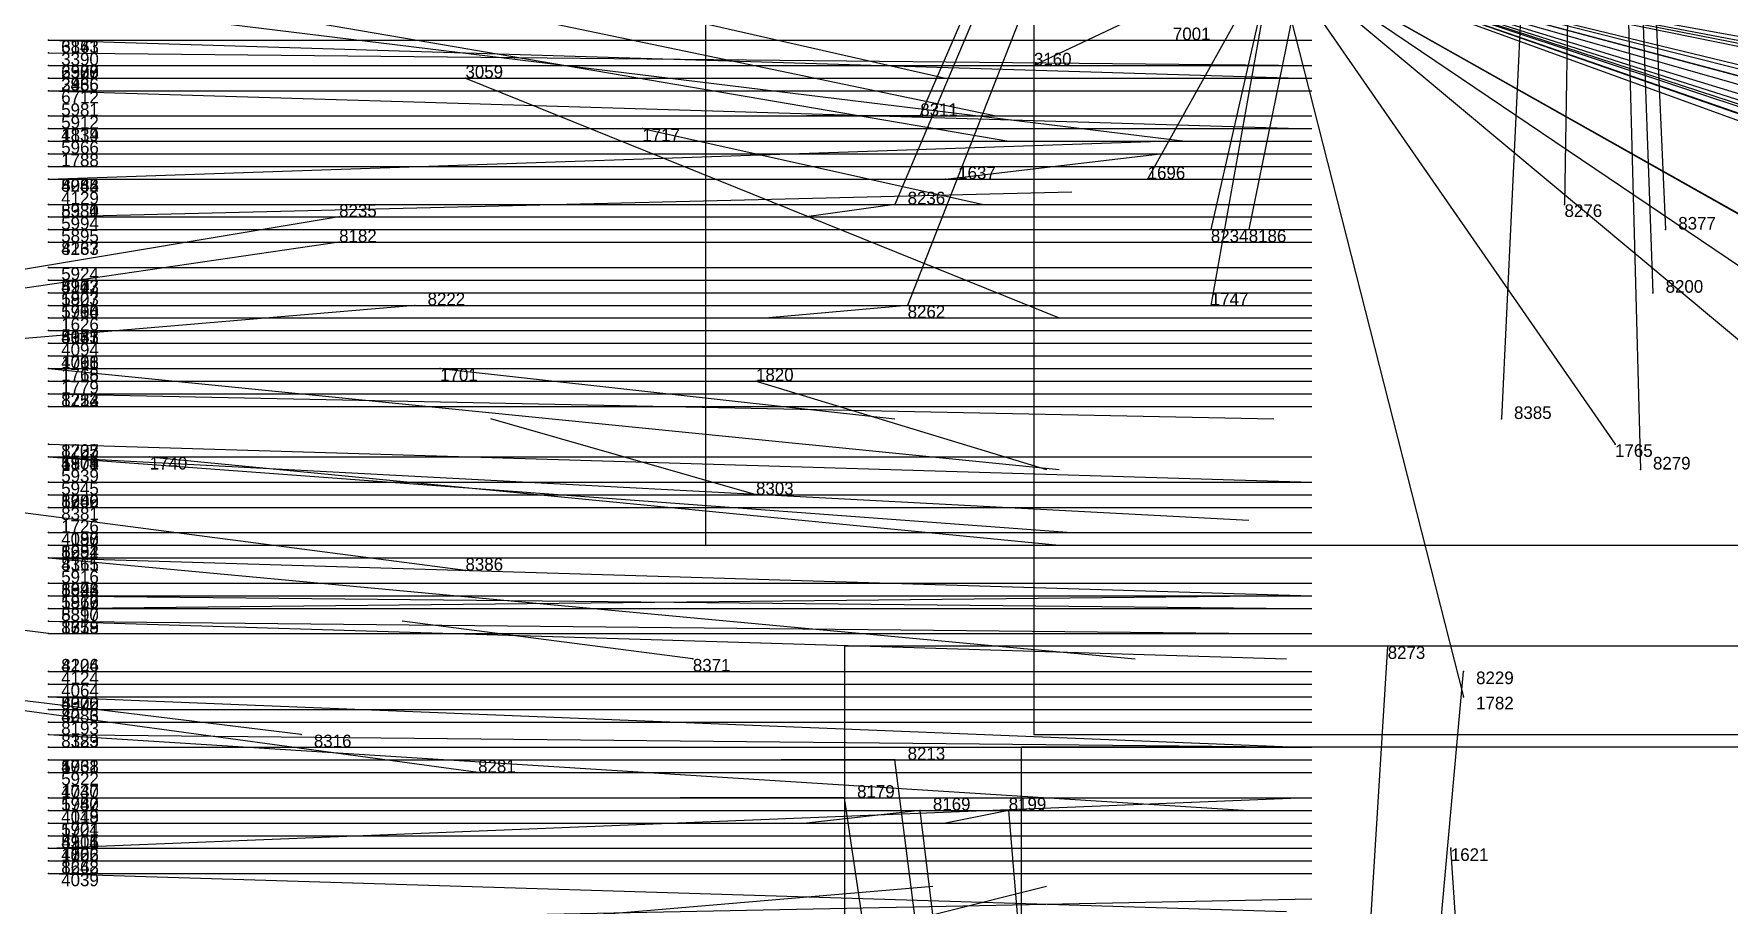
# Model space of a CAD drawing. Extents: x -0.07 to 1.1, y -0.07 to 1.1.
# Drawn here: x -0.0012 to 0.133, y 0.6945 to 0.7635 of the extents above; entities that cross this region are included whole.
import ezdxf

# ---------------------------------------------------------------- set-up
doc = ezdxf.new("R2010")
doc.units = 0
for name, color, linetype in [('Clients', 3, 'CONTINUOUS'), ('Facilities', 3, 'CONTINUOUS'), ('Facilities_lines', 3, 'CONTINUOUS'), ('Min_max_boxes', 1, 'CONTINUOUS'), ('Normals', 1, 'CONTINUOUS'), ('Source_points', 5, 'CONTINUOUS'), ('Text', 3, 'CONTINUOUS')]:
    doc.layers.add(name, color=color, linetype=linetype)

msp = doc.modelspace()

# ---------------------------------------------------------------- linework, layer by layer
at = {"layer": 'Clients', "color": 5}
for p in [(0.078, 0.761), (0.069, 0.757, 1), (0.087, 0.752), (0.067, 0.75, 1), (0.12, 0.75, 1), (0.092, 0.748, 1), (0.095, 0.748, 1), (0.128, 0.748, 1), (0.127, 0.743, 1), (0.068, 0.742, 1), (0.092, 0.742), (0.115, 0.733, 1), (0.124, 0.731), (0.126, 0.729, 1), (0.106, 0.715, 1), (0.112, 0.713, 1), (0.112, 0.711), (0.067, 0.706, 1), (0.063, 0.703, 1), (0.069, 0.702, 1), (0.076, 0.702, 1), (0.111, 0.699)]:
    msp.add_point(p, dxfattribs=at)
at = {"layer": 'Facilities', "color": 3}
for p in [(0, 0.763, 0.06), (0, 0.763, 0.135), (0, 0.762, 0.932), (0, 0.761, 0.104), (0, 0.761, 0.497), (0, 0.761, 0.323), (0, 0.761, 0.785), (0, 0.76, 0.268), (0, 0.76, 0.566), (0.033, 0.76), (0, 0.759, 0.06), (0, 0.759, 0.468), (0, 0.759, 0.661), (0, 0.757, 0.579), (0, 0.756, 0.708), (0.047, 0.756), (0, 0.755, 0.086), (0, 0.755, 0.501), (0, 0.754, 0.576), (0, 0.753, 0.167), (0, 0.752, 0.483), (0, 0.752, 0.624), (0, 0.752, 0.973), (0.071, 0.752), (0, 0.75, 0.357), (0, 0.749, 0.633), (0, 0.749, 0.659), (0, 0.749, 0.693), (0, 0.749, 0.986), (0.023, 0.749, 1), (0, 0.748, 0.528), (0, 0.747, 0.335), (0, 0.747, 0.788), (0.023, 0.747, 1), (0, 0.745, 0.514), (0, 0.744, 0.324), (0, 0.744, 0.752), (0, 0.743, 0.217), (0, 0.743, 0.313), (0, 0.743, 0.751), (0, 0.743, 0.976), (0, 0.742, 0.666), (0, 0.742, 0.641), (0, 0.741, 0.116), (0, 0.741, 0.575), (0.029, 0.742, 1), (0, 0.74, 0.11), (0, 0.74, 0.721), (0, 0.739, 0.302), (0, 0.739, 0.612), (0, 0.739, 0.944), (0, 0.739, 0.841), (0, 0.738, 0.232), (0, 0.738, 0.452), (0, 0.738, 0.421), (0, 0.737, 0.186), (0, 0.737, 0.008), (0, 0.737, 0.491), (0.031, 0.737), (0, 0.736, 0.09), (0.056, 0.736), (0, 0.735, 0.231), (0, 0.735, 0.95), (0, 0.734, 0.894), (0, 0.731, 0.92), (0, 0.73, 0.036), (0, 0.73, 0.184), (0, 0.73, 0.013), (0, 0.73, 0.358), (0, 0.73, 0.292), (0, 0.73, 0.715), (0.008, 0.73), (0, 0.728, 0.589), (0, 0.728, 0.539), (0, 0.727, 0.173), (0, 0.727, 0.882), (0, 0.726, 0.152), (0, 0.726, 0.518), (0, 0.726, 0.899), (0.056, 0.727, 1), (0, 0.724, 0.224), (0, 0.724, 0.369), (0, 0.724, 0.389), (0, 0.724, 0.389), (0, 0.723, 0.126), (0, 0.723, 0.261), (0, 0.722, 0.477), (0, 0.722, 0.546), (0, 0.722, 0.923), (0, 0.722, 0.978), (0.033, 0.721, 1), (0, 0.72, 0.229), (0, 0.72, 0.721), (0, 0.72, 0.705), (0, 0.719, 0.241), (0, 0.719, 0.938), (0, 0.718, 0.041), (0, 0.718, 0.7), (0, 0.718, 0.756), (0, 0.718, 0.54), (0, 0.717, 0.041), (0, 0.717, 0.944), (0, 0.716, 0.178), (0, 0.716, 0.995), (0.051, 0.714, 1), (0, 0.713, 0.394), (0, 0.713, 0.859), (0, 0.712, 0.328), (0, 0.711, 0.386), (0, 0.711, 0.582), (0, 0.711, 0.931), (0, 0.71, 0.316), (0, 0.709, 0.31), (0, 0.709, 0.906), (0, 0.708, 0.961), (0, 0.708, 0.933), (0.02, 0.708, 1), (0, 0.707, 0.91), (0, 0.706, 0.241), (0, 0.705, 0.413), (0, 0.705, 0.682), (0, 0.705, 0.529), (0.034, 0.705, 1), (0, 0.703, 0.142), (0, 0.703, 0.22), (0, 0.703, 0.298), (0, 0.703, 0.646), (0, 0.703, 0.541), (0, 0.702, 0.425), (0, 0.701, 0.491), (0, 0.701, 0.59), (0, 0.7, 0.196), (0, 0.7, 0.267), (0, 0.7, 0.833), (0, 0.7, 0.808), (0, 0.699, 0.068), (0, 0.699, 0.171), (0, 0.699, 0.543), (0, 0.698, 0.403), (0, 0.698, 0.442), (0, 0.697, 0.137), (0, 0.697, 0.364), (0, 0.697, 0.953)]:
    msp.add_point(p, dxfattribs=at)
at = {"layer": 'Facilities_lines', "color": 3}
for p, q in [((0.122, 0.88, 1), (0.067, 0.75, 1)), ((0.122, 0.88, 1), (0.068, 0.742, 1)), ((0.122, 0.88, 1), (0.069, 0.757, 1)), ((0.122, 0.88, 1), (0.092, 0.748, 1)), ((0.122, 0.88, 1), (0.095, 0.748, 1)), ((0.122, 0.88, 1), (0.115, 0.733, 1)), ((0.122, 0.88, 1), (0.12, 0.75, 1)), ((0.122, 0.88, 1), (0.127, 0.743, 1)), ((0.122, 0.88, 1), (0.126, 0.729, 1)), ((0.122, 0.88, 1), (0.128, 0.748, 1)), ((0.097, 0.77), (0.078, 0.761)), ((0.097, 0.77), (0.087, 0.752)), ((0.097, 0.77), (0.092, 0.742)), ((0.097, 0.77), (0.217, 0.738)), ((0.097, 0.77), (0.251, 0.714)), ((0.097, 0.77), (0.238, 0.727)), ((0.097, 0.77), (0.202, 0.75)), ((0.097, 0.77), (0.226, 0.725)), ((0.097, 0.77), (0.213, 0.732)), ((0.097, 0.77), (0.207, 0.708)), ((0.097, 0.77), (0.167, 0.753)), ((0.097, 0.77), (0.17, 0.709)), ((0.097, 0.77), (0.218, 0.748)), ((0.097, 0.77), (0.223, 0.728)), ((0.097, 0.77), (0.134, 0.745)), ((0.097, 0.77), (0.213, 0.733)), ((0.097, 0.77), (0.124, 0.731)), ((0.097, 0.77), (0.112, 0.711)), ((0.097, 0.77), (0.189, 0.718)), ((0.097, 0.77), (0.146, 0.756)), ((0.097, 0.77), (0.24, 0.734)), ((0.097, 0.77), (0.267, 0.711)), ((0.097, 0.77), (0.273, 0.723)), ((0.097, 0.77), (0.269, 0.735)), ((0.097, 0.77), (0.265, 0.737)), ((0.093, 0.502, 1), (0.106, 0.715, 1)), ((0.093, 0.502, 1), (0.112, 0.713, 1)), ((0.093, 0.502, 1), (0.067, 0.706, 1)), ((0.093, 0.502, 1), (0.063, 0.703, 1)), ((0.093, 0.502, 1), (0.069, 0.702, 1)), ((0.093, 0.502, 1), (0.076, 0.702, 1)), ((0.116, 0.625), (0.111, 0.699))]:
    msp.add_line(p, q, dxfattribs=at)
at = {"layer": 'Min_max_boxes', "color": 1}
for p, q in [((0.078, 0.937), (0.078, 0.708)), ((0.078, 0.937), (0.078, 0.708)), ((0.052, 0.919, 1), (0.052, 0.723, 1)), ((0.052, 0.919, 1), (0.052, 0.723, 1)), ((0.052, 0.723, 1), (0.237, 0.723, 1)), ((0.052, 0.723, 1), (0.237, 0.723, 1)), ((0.052, 0.723, 1), (0.052, 0.723, 1)), ((0.271, 0.715, 1), (0.063, 0.715, 1)), ((0.063, 0.715, 1), (0.063, 0.421, 1)), ((0.271, 0.715, 1), (0.063, 0.715, 1)), ((0.063, 0.715, 1), (0.063, 0.421, 1)), ((0.063, 0.715, 1), (0.063, 0.715, 1)), ((0.078, 0.708), (0.3, 0.708)), ((0.078, 0.708), (0.3, 0.708)), ((0.078, 0.708), (0.078, 0.708)), ((0.269, 0.707), (0.077, 0.707)), ((0.077, 0.707), (0.077, 0.546)), ((0.269, 0.707), (0.077, 0.707)), ((0.077, 0.707), (0.077, 0.546)), ((0.077, 0.707), (0.077, 0.707))]:
    msp.add_line(p, q, dxfattribs=at)
at = {"layer": 'Normals', "color": 1}
for p, q in [((0.005, 0.775), (0.071, 0.76, 0.074)), ((0.008, 0.771), (0.075, 0.757, 0.073)), ((0, 0.768, 0.015), (0.076, 0.755, 0.079)), ((0, 0.766, 0.028), (0.09, 0.755, 0.071)), ((0, 0.763, 0.06), (0.099, 0.76, 0.076)), ((0, 0.763, 0.135), (0.1, 0.763, 0.135)), ((0, 0.762, 0.932), (0.1, 0.761, 0.922)), ((0, 0.761, 0.104), (0.1, 0.761, 0.104)), ((0, 0.761, 0.497), (0.1, 0.761, 0.497)), ((0, 0.761, 0.323), (0.1, 0.761, 0.323)), ((0, 0.761, 0.785), (0.1, 0.761, 0.785)), ((0.078, 0.761), (0.085, 0.761, 0.1)), ((0, 0.76, 0.268), (0.1, 0.76, 0.268)), ((0, 0.76, 0.566), (0.1, 0.76, 0.566)), ((0.033, 0.76), (0.08, 0.741, 0.086)), ((0, 0.759, 0.06), (0.099, 0.756, 0.076)), ((0, 0.759, 0.468), (0.1, 0.759, 0.468)), ((0, 0.759, 0.661), (0.1, 0.759, 0.661)), ((0, 0.757, 0.579), (0.1, 0.757, 0.579)), ((0.069, 0.757, 1), (0.06, 0.757, 1.1)), ((0, 0.756, 0.708), (0.1, 0.756, 0.708)), ((0.047, 0.756), (0.074, 0.75, 0.096)), ((0, 0.755, 0.086), (0.1, 0.755, 0.086)), ((0, 0.755, 0.501), (0.1, 0.755, 0.501)), ((0, 0.752, 0.973), (0.088, 0.755, 0.927)), ((0, 0.754, 0.576), (0.1, 0.754, 0.576)), ((0, 0.753, 0.167), (0.1, 0.753, 0.167)), ((0.071, 0.752), (0.088, 0.754, 0.099)), ((0, 0.752, 0.483), (0.1, 0.752, 0.483)), ((0, 0.752, 0.624), (0.1, 0.752, 0.624)), ((0.087, 0.752), (0.091, 0.752, 0.1)), ((0, 0.749, 0.986), (0.081, 0.751, 0.927)), ((0.023, 0.749, 1), (-0.025, 0.741, 1.088)), ((0, 0.75, 0.357), (0.1, 0.75, 0.357)), ((0, 0.749, 0.633), (0.1, 0.749, 0.633)), ((0, 0.749, 0.659), (0.1, 0.749, 0.659)), ((0, 0.749, 0.693), (0.1, 0.749, 0.693)), ((0.067, 0.75, 1), (0.06, 0.749, 1.1)), ((0.12, 0.75, 1), (0.12, 0.75, 1.1)), ((0, 0.748, 0.528), (0.1, 0.748, 0.528)), ((0.092, 0.748, 1), (0.092, 0.748, 1.1)), ((0.095, 0.748, 1), (0.095, 0.748, 1.1)), ((0.128, 0.748, 1), (0.128, 0.748, 1.1)), ((0.023, 0.747, 1), (-0.025, 0.74, 1.088)), ((0, 0.747, 0.335), (0.1, 0.747, 0.335)), ((0, 0.747, 0.788), (0.1, 0.747, 0.788)), ((0, 0.745, 0.514), (0.1, 0.745, 0.514)), ((0, 0.744, 0.324), (0.1, 0.744, 0.324)), ((0, 0.744, 0.752), (0.1, 0.744, 0.752)), ((0, 0.743, 0.217), (0.1, 0.743, 0.217)), ((0, 0.743, 0.313), (0.1, 0.743, 0.313)), ((0, 0.743, 0.751), (0.1, 0.743, 0.751)), ((0, 0.743, 0.976), (0.088, 0.743, 0.928)), ((0.127, 0.743, 1), (0.127, 0.743, 1.1)), ((0.029, 0.742, 1), (-0.018, 0.738, 1.088)), ((0, 0.742, 0.666), (0.1, 0.742, 0.666)), ((0, 0.742, 0.641), (0.1, 0.742, 0.641)), ((0, 0.741, 0.116), (0.1, 0.741, 0.116)), ((0, 0.741, 0.575), (0.1, 0.741, 0.575)), ((0.068, 0.742, 1), (0.057, 0.741, 1.099)), ((0.092, 0.742), (0.093, 0.742, 0.1)), ((0, 0.74, 0.11), (0.1, 0.74, 0.11)), ((0, 0.74, 0.721), (0.1, 0.74, 0.721)), ((0, 0.739, 0.302), (0.1, 0.739, 0.302)), ((0, 0.739, 0.612), (0.1, 0.739, 0.612)), ((0, 0.739, 0.944), (0.098, 0.739, 0.925)), ((0, 0.739, 0.841), (0.1, 0.739, 0.841)), ((0, 0.738, 0.232), (0.1, 0.738, 0.232)), ((0, 0.738, 0.452), (0.1, 0.738, 0.452)), ((0, 0.738, 0.421), (0.1, 0.738, 0.421)), ((0, 0.737, 0.186), (0.1, 0.737, 0.186)), ((0, 0.737, 0.008), (0.08, 0.729, 0.068)), ((0, 0.737, 0.491), (0.1, 0.737, 0.491)), ((0.031, 0.737), (0.067, 0.733, 0.093)), ((0, 0.736, 0.09), (0.1, 0.736, 0.09)), ((0.056, 0.736), (0.079, 0.729, 0.097)), ((0, 0.735, 0.231), (0.1, 0.735, 0.231)), ((0, 0.735, 0.95), (0.097, 0.733, 0.925)), ((0, 0.734, 0.894), (0.1, 0.734, 0.894)), ((0.056, 0.727, 1), (0.035, 0.733, 1.098)), ((0.115, 0.733, 1), (0.115, 0.733, 1.1)), ((0, 0.731, 0.92), (0.1, 0.728, 0.911)), ((0, 0.73, 0.036), (0.095, 0.725, 0.067)), ((0, 0.73, 0.184), (0.1, 0.73, 0.184)), ((0, 0.73, 0.013), (0.081, 0.724, 0.072)), ((0, 0.73, 0.358), (0.1, 0.73, 0.358)), ((0, 0.73, 0.292), (0.1, 0.73, 0.292)), ((0, 0.73, 0.715), (0.1, 0.73, 0.715)), ((0.008, 0.73), (0.08, 0.723, 0.069)), ((0.124, 0.731), (0.124, 0.731, 0.1)), ((0.126, 0.729, 1), (0.126, 0.729, 1.1)), ((0, 0.728, 0.589), (0.1, 0.728, 0.589)), ((0, 0.728, 0.539), (0.1, 0.728, 0.539)), ((0.033, 0.721, 1), (-0.013, 0.727, 1.089)), ((0, 0.727, 0.173), (0.1, 0.727, 0.173)), ((0, 0.727, 0.882), (0.1, 0.727, 0.882)), ((0, 0.726, 0.152), (0.1, 0.726, 0.152)), ((0, 0.726, 0.518), (0.1, 0.726, 0.518)), ((0, 0.726, 0.899), (0.1, 0.726, 0.899)), ((0, 0.716, 0.995), (-0.07, 0.725, 1.066)), ((0, 0.724, 0.224), (0.1, 0.724, 0.224)), ((0, 0.724, 0.369), (0.1, 0.724, 0.369)), ((0, 0.724, 0.389), (0.1, 0.724, 0.389)), ((0, 0.724, 0.389), (0.1, 0.724, 0.389)), ((0, 0.723, 0.126), (0.1, 0.723, 0.126)), ((0, 0.723, 0.261), (0.1, 0.723, 0.261)), ((0, 0.722, 0.477), (0.1, 0.722, 0.477)), ((0, 0.722, 0.546), (0.1, 0.722, 0.546)), ((0, 0.722, 0.923), (0.1, 0.719, 0.914)), ((0, 0.722, 0.978), (0.086, 0.714, 0.927)), ((0, 0.72, 0.229), (0.1, 0.72, 0.229)), ((0, 0.72, 0.721), (0.1, 0.72, 0.721)), ((0, 0.72, 0.705), (0.1, 0.72, 0.705)), ((0, 0.719, 0.241), (0.1, 0.719, 0.241)), ((0, 0.718, 0.041), (0.096, 0.719, 0.07)), ((0, 0.719, 0.938), (0.099, 0.718, 0.925)), ((0, 0.718, 0.7), (0.1, 0.718, 0.7)), ((0, 0.718, 0.756), (0.1, 0.718, 0.756)), ((0, 0.718, 0.54), (0.1, 0.718, 0.54)), ((0, 0.717, 0.041), (0.096, 0.716, 0.069)), ((0, 0.717, 0.944), (0.098, 0.714, 0.925)), ((0.051, 0.714, 1), (0.028, 0.717, 1.097)), ((0, 0.716, 0.178), (0.1, 0.716, 0.178)), ((0.02, 0.708, 1), (-0.037, 0.715, 1.082)), ((0.106, 0.715, 1), (0.106, 0.715, 1.1)), ((0, 0.713, 0.394), (0.1, 0.713, 0.394)), ((0, 0.713, 0.859), (0.1, 0.713, 0.859)), ((0.112, 0.713, 1), (0.112, 0.713, 1.1)), ((0, 0.712, 0.328), (0.1, 0.712, 0.328)), ((0.034, 0.705, 1), (-0.01, 0.711, 1.09)), ((0, 0.711, 0.386), (0.1, 0.711, 0.386)), ((0, 0.711, 0.582), (0.1, 0.711, 0.582)), ((0, 0.711, 0.931), (0.099, 0.707, 0.921)), ((0, 0.71, 0.316), (0.1, 0.71, 0.316)), ((0.112, 0.711), (0.112, 0.711, 0.1)), ((0, 0.709, 0.31), (0.1, 0.709, 0.31)), ((0, 0.709, 0.906), (0.1, 0.709, 0.906)), ((0, 0.708, 0.961), (0.095, 0.702, 0.932)), ((0, 0.708, 0.933), (0.1, 0.707, 0.925)), ((0, 0.707, 0.91), (0.1, 0.707, 0.91)), ((0, 0.706, 0.241), (0.1, 0.706, 0.241)), ((0.067, 0.706, 1), (0.058, 0.706, 1.1)), ((0, 0.705, 0.413), (0.1, 0.705, 0.413)), ((0, 0.705, 0.682), (0.1, 0.705, 0.682)), ((0, 0.705, 0.529), (0.1, 0.705, 0.529)), ((0, 0.703, 0.142), (0.1, 0.703, 0.142)), ((0, 0.703, 0.22), (0.1, 0.703, 0.22)), ((0, 0.699, 0.068), (0.099, 0.703, 0.079)), ((0, 0.703, 0.298), (0.1, 0.703, 0.298)), ((0, 0.703, 0.646), (0.1, 0.703, 0.646)), ((0, 0.703, 0.541), (0.1, 0.703, 0.541)), ((0, 0.702, 0.425), (0.1, 0.702, 0.425)), ((0.063, 0.703, 1), (0.05, 0.703, 1.099)), ((0.069, 0.702, 1), (0.06, 0.701, 1.1)), ((0.076, 0.702, 1), (0.071, 0.701, 1.1)), ((0, 0.701, 0.491), (0.1, 0.701, 0.491)), ((0, 0.701, 0.59), (0.1, 0.701, 0.59)), ((0, 0.7, 0.196), (0.1, 0.7, 0.196)), ((0, 0.7, 0.267), (0.1, 0.7, 0.267)), ((0, 0.7, 0.833), (0.1, 0.7, 0.833)), ((0, 0.7, 0.808), (0.1, 0.7, 0.808)), ((0, 0.699, 0.171), (0.1, 0.699, 0.171)), ((0, 0.699, 0.543), (0.1, 0.699, 0.543)), ((0, 0.698, 0.403), (0.1, 0.698, 0.403)), ((0, 0.698, 0.442), (0.1, 0.698, 0.442)), ((0.111, 0.699), (0.111, 0.699, 0.1)), ((0, 0.697, 0.137), (0.1, 0.697, 0.137)), ((0, 0.697, 0.364), (0.1, 0.697, 0.364)), ((0, 0.697, 0.953), (0.098, 0.694, 0.932)), ((0.011, 0.691), (0.07, 0.696, 0.08)), ((0.043, 0.687), (0.079, 0.696, 0.093)), ((0, 0.693, 0.08), (0.1, 0.695, 0.087))]:
    msp.add_line(p, q, dxfattribs=at)
at = {"layer": 'Source_points', "color": 5}
for p in [(0, 0.763, 0.06), (0, 0.763, 0.135), (0, 0.762, 0.932), (0, 0.761, 0.104), (0, 0.761, 0.497), (0, 0.761, 0.323), (0, 0.761, 0.785), (0.078, 0.761), (0, 0.76, 0.268), (0, 0.76, 0.566), (0.033, 0.76), (0, 0.759, 0.06), (0, 0.759, 0.468), (0, 0.759, 0.661), (0, 0.757, 0.579), (0.069, 0.757, 1), (0, 0.756, 0.708), (0.047, 0.756), (0, 0.755, 0.086), (0, 0.755, 0.501), (0, 0.754, 0.576), (0, 0.753, 0.167), (0, 0.752, 0.483), (0, 0.752, 0.624), (0, 0.752, 0.973), (0.071, 0.752), (0.087, 0.752), (0, 0.75, 0.357), (0, 0.749, 0.633), (0, 0.749, 0.659), (0, 0.749, 0.693), (0, 0.749, 0.986), (0.023, 0.749, 1), (0.067, 0.75, 1), (0.12, 0.75, 1), (0, 0.748, 0.528), (0.092, 0.748, 1), (0.095, 0.748, 1), (0.128, 0.748, 1), (0, 0.747, 0.335), (0, 0.747, 0.788), (0.023, 0.747, 1), (0, 0.745, 0.514), (0, 0.744, 0.324), (0, 0.744, 0.752), (0, 0.743, 0.217), (0, 0.743, 0.313), (0, 0.743, 0.751), (0, 0.743, 0.976), (0.127, 0.743, 1), (0, 0.742, 0.666), (0, 0.742, 0.641), (0, 0.741, 0.116), (0, 0.741, 0.575), (0.029, 0.742, 1), (0.068, 0.742, 1), (0.092, 0.742), (0, 0.74, 0.11), (0, 0.74, 0.721), (0, 0.739, 0.302), (0, 0.739, 0.612), (0, 0.739, 0.944), (0, 0.739, 0.841), (0, 0.738, 0.232), (0, 0.738, 0.452), (0, 0.738, 0.421), (0, 0.737, 0.186), (0, 0.737, 0.008), (0, 0.737, 0.491), (0.031, 0.737), (0, 0.736, 0.09), (0.056, 0.736), (0, 0.735, 0.231), (0, 0.735, 0.95), (0, 0.734, 0.894), (0.115, 0.733, 1), (0, 0.731, 0.92), (0, 0.73, 0.036), (0, 0.73, 0.184), (0, 0.73, 0.013), (0, 0.73, 0.358), (0, 0.73, 0.292), (0, 0.73, 0.715), (0.008, 0.73), (0.124, 0.731), (0.126, 0.729, 1), (0, 0.728, 0.589), (0, 0.728, 0.539), (0, 0.727, 0.173), (0, 0.727, 0.882), (0, 0.726, 0.152), (0, 0.726, 0.518), (0, 0.726, 0.899), (0.056, 0.727, 1), (0, 0.724, 0.224), (0, 0.724, 0.369), (0, 0.724, 0.389), (0, 0.724, 0.389), (0, 0.723, 0.126), (0, 0.723, 0.261), (0, 0.722, 0.477), (0, 0.722, 0.546), (0, 0.722, 0.923), (0, 0.722, 0.978), (0.033, 0.721, 1), (0, 0.72, 0.229), (0, 0.72, 0.721), (0, 0.72, 0.705), (0, 0.719, 0.241), (0, 0.719, 0.938), (0, 0.718, 0.041), (0, 0.718, 0.7), (0, 0.718, 0.756), (0, 0.718, 0.54), (0, 0.717, 0.041), (0, 0.717, 0.944), (0, 0.716, 0.178), (0, 0.716, 0.995), (0.051, 0.714, 1), (0.106, 0.715, 1), (0, 0.713, 0.394), (0, 0.713, 0.859), (0.112, 0.713, 1), (0, 0.712, 0.328), (0, 0.711, 0.386), (0, 0.711, 0.582), (0, 0.711, 0.931), (0, 0.71, 0.316), (0.112, 0.711), (0, 0.709, 0.31), (0, 0.709, 0.906), (0, 0.708, 0.961), (0, 0.708, 0.933), (0.02, 0.708, 1), (0, 0.707, 0.91), (0, 0.706, 0.241), (0.067, 0.706, 1), (0, 0.705, 0.413), (0, 0.705, 0.682), (0, 0.705, 0.529), (0.034, 0.705, 1), (0, 0.703, 0.142), (0, 0.703, 0.22), (0, 0.703, 0.298), (0, 0.703, 0.646), (0, 0.703, 0.541), (0, 0.702, 0.425), (0.063, 0.703, 1), (0.069, 0.702, 1), (0.076, 0.702, 1), (0, 0.701, 0.491), (0, 0.701, 0.59), (0, 0.7, 0.196), (0, 0.7, 0.267), (0, 0.7, 0.833), (0, 0.7, 0.808), (0, 0.699, 0.068), (0, 0.699, 0.171), (0, 0.699, 0.543), (0, 0.698, 0.403), (0, 0.698, 0.442), (0.111, 0.699), (0, 0.697, 0.137), (0, 0.697, 0.364), (0, 0.697, 0.953)]:
    msp.add_point(p, dxfattribs=at)

# ---------------------------------------------------------------- texts
at = {"layer": 'Text', "color": 3}
for s, p in [('7001', (0.089, 0.763, 1)), ('3143', (0.001, 0.762, 0.06)), ('3161', (0.001, 0.762, 0.135)), ('6873', (0.001, 0.762, 0.932)), ('3390', (0.001, 0.761, 0.323)), ('3378', (0.001, 0.76, 0.497)), ('2987', (0.001, 0.76, 0.104)), ('6529', (0.001, 0.76, 0.566)), ('6900', (0.001, 0.76, 0.785)), ('3059', (0.033, 0.76)), ('3160', (0.078, 0.761)), ('3366', (0.001, 0.759, 0.468)), ('3435', (0.001, 0.759, 0.268)), ('2986', (0.001, 0.759, 0.06)), ('6712', (0.001, 0.758, 0.661)), ('5981', (0.001, 0.757, 0.579)), ('5912', (0.001, 0.756, 0.708)), ('8311', (0.069, 0.757, 1)), ('4134', (0.001, 0.755, 0.501)), ('1819', (0.001, 0.755, 0.086)), ('1717', (0.047, 0.755)), ('5966', (0.001, 0.754, 0.576)), ('1788', (0.001, 0.753, 0.167)), ('1637', (0.072, 0.752)), ('1696', (0.087, 0.752)), ('4065', (0.001, 0.751, 0.483)), ('5944', (0.001, 0.751, 0.624)), ('8282', (0.001, 0.751, 0.973)), ('4129', (0.001, 0.75, 0.357)), ('8236', (0.068, 0.75, 1)), ('5931', (0.001, 0.749, 0.633)), ('5980', (0.001, 0.749, 0.659)), ('5994', (0.001, 0.748, 0.693)), ('8384', (0.001, 0.749, 0.986)), ('8235', (0.023, 0.749, 1)), ('8276', (0.12, 0.749, 1)), ('8377', (0.129, 0.748, 1)), ('5895', (0.001, 0.747, 0.528)), ('8182', (0.023, 0.747, 1)), ('8234', (0.092, 0.747, 1)), ('8186', (0.095, 0.747, 1)), ('4133', (0.001, 0.746, 0.335)), ('8267', (0.001, 0.746, 0.788)), ('5924', (0.001, 0.744, 0.514)), ('4103', (0.001, 0.743, 0.313)), ('4112', (0.001, 0.743, 0.324)), ('5942', (0.001, 0.743, 0.752)), ('8277', (0.001, 0.743, 0.976)), ('8200', (0.128, 0.743, 1)), ('5903', (0.001, 0.742, 0.751)), ('1827', (0.001, 0.742, 0.217)), ('8222', (0.03, 0.742, 1)), ('1747', (0.092, 0.742)), ('5915', (0.001, 0.741, 0.666)), ('5956', (0.001, 0.741, 0.575)), ('5990', (0.001, 0.741, 0.641)), ('1704', (0.001, 0.741, 0.116)), ('1626', (0.001, 0.74, 0.11)), ('8262', (0.068, 0.741, 1)), ('4075', (0.001, 0.739, 0.302)), ('5937', (0.001, 0.739, 0.721)), ('5965', (0.001, 0.739, 0.612)), ('8163', (0.001, 0.739, 0.944)), ('8341', (0.001, 0.739, 0.841)), ('4094', (0.001, 0.738, 0.421)), ('4068', (0.001, 0.737, 0.452)), ('4096', (0.001, 0.737, 0.491)), ('1711', (0.001, 0.737, 0.232)), ('1768', (0.001, 0.736, 0.008)), ('1715', (0.001, 0.736, 0.186)), ('1701', (0.031, 0.736)), ('1820', (0.056, 0.736)), ('1779', (0.001, 0.735, 0.09)), ('8223', (0.001, 0.734, 0.95)), ('8254', (0.001, 0.734, 0.894)), ('1712', (0.001, 0.734, 0.231)), ('8385', (0.116, 0.733, 1)), ('4104', (0.001, 0.729, 0.358)), ('4105', (0.001, 0.729, 0.292)), ('5971', (0.001, 0.729, 0.715)), ('8232', (0.001, 0.73, 0.92)), ('1707', (0.001, 0.73, 0.036)), ('1725', (0.001, 0.73, 0.184)), ('1809', (0.001, 0.729, 0.013)), ('1740', (0.008, 0.729)), ('1765', (0.124, 0.73)), ('8279', (0.127, 0.729, 1)), ('5939', (0.001, 0.728, 0.589)), ('5945', (0.001, 0.727, 0.539)), ('8303', (0.056, 0.727, 1)), ('5909', (0.001, 0.726, 0.518)), ('8240', (0.001, 0.726, 0.882)), ('8381', (0.001, 0.725, 0.899)), ('1682', (0.001, 0.726, 0.173)), ('1786', (0.001, 0.726, 0.152)), ('1726', (0.001, 0.724, 0.224)), ('4087', (0.001, 0.723, 0.369)), ('4097', (0.001, 0.723, 0.261)), ('4098', (0.001, 0.723, 0.389)), ('4130', (0.001, 0.723, 0.389)), ('4115', (0.001, 0.721, 0.477)), ('5952', (0.001, 0.722, 0.546)), ('8284', (0.001, 0.722, 0.923)), ('8361', (0.001, 0.721, 0.978)), ('1691', (0.001, 0.722, 0.126)), ('8386', (0.033, 0.721, 1)), ('5916', (0.001, 0.72, 0.721)), ('5946', (0.001, 0.719, 0.705)), ('8343', (0.001, 0.719, 0.938)), ('1694', (0.001, 0.719, 0.241)), ('1822', (0.001, 0.719, 0.229)), ('5969', (0.001, 0.718, 0.756)), ('5977', (0.001, 0.718, 0.54)), ('5897', (0.001, 0.717, 0.7)), ('8310', (0.001, 0.717, 0.944)), ('1816', (0.001, 0.718, 0.041)), ('8353', (0.001, 0.716, 0.995)), ('1678', (0.001, 0.716, 0.178)), ('1719', (0.001, 0.716, 0.041)), ('4106', (0.001, 0.713, 0.394)), ('8224', (0.001, 0.713, 0.859)), ('8371', (0.051, 0.713, 1)), ('8273', (0.106, 0.714, 1)), ('4124', (0.001, 0.712, 0.328)), ('8229', (0.113, 0.712, 1)), ('4064', (0.001, 0.711, 0.386)), ('4070', (0.001, 0.71, 0.316)), ('4083', (0.001, 0.709, 0.31)), ('5902', (0.001, 0.71, 0.582)), ('8325', (0.001, 0.71, 0.931)), ('8286', (0.001, 0.709, 0.906)), ('1782', (0.113, 0.71)), ('8193', (0.001, 0.708, 0.933)), ('8189', (0.001, 0.707, 0.961)), ('8323', (0.001, 0.707, 0.91)), ('8316', (0.021, 0.707, 1)), ('4062', (0.001, 0.705, 0.413)), ('5938', (0.001, 0.705, 0.529)), ('1731', (0.001, 0.705, 0.241)), ('8281', (0.034, 0.705, 1)), ('8213', (0.068, 0.706, 1)), ('5922', (0.001, 0.704, 0.682)), ('4040', (0.001, 0.703, 0.298)), ('1737', (0.001, 0.703, 0.142)), ('8179', (0.064, 0.703, 1)), ('4049', (0.001, 0.701, 0.491)), ('4118', (0.001, 0.701, 0.425)), ('5940', (0.001, 0.702, 0.646)), ('5982', (0.001, 0.702, 0.541)), ('1757', (0.001, 0.702, 0.22)), ('8169', (0.07, 0.702, 1)), ('8199', (0.076, 0.702, 1)), ('5904', (0.001, 0.7, 0.59)), ('1721', (0.001, 0.7, 0.196)), ('4111', (0.001, 0.699, 0.267)), ('5906', (0.001, 0.699, 0.543)), ('8215', (0.001, 0.699, 0.833)), ('8304', (0.001, 0.699, 0.808)), ('4052', (0.001, 0.698, 0.403)), ('4125', (0.001, 0.698, 0.442)), ('8248', (0.001, 0.697, 0.953)), ('1762', (0.001, 0.698, 0.068)), ('1806', (0.001, 0.698, 0.171)), ('1662', (0.001, 0.697, 0.137)), ('1621', (0.111, 0.698)), ('4039', (0.001, 0.696, 0.364))]:
    msp.add_text(s, height=0.001, dxfattribs=at).set_placement(p)

doc.saveas('drawing.dxf')
